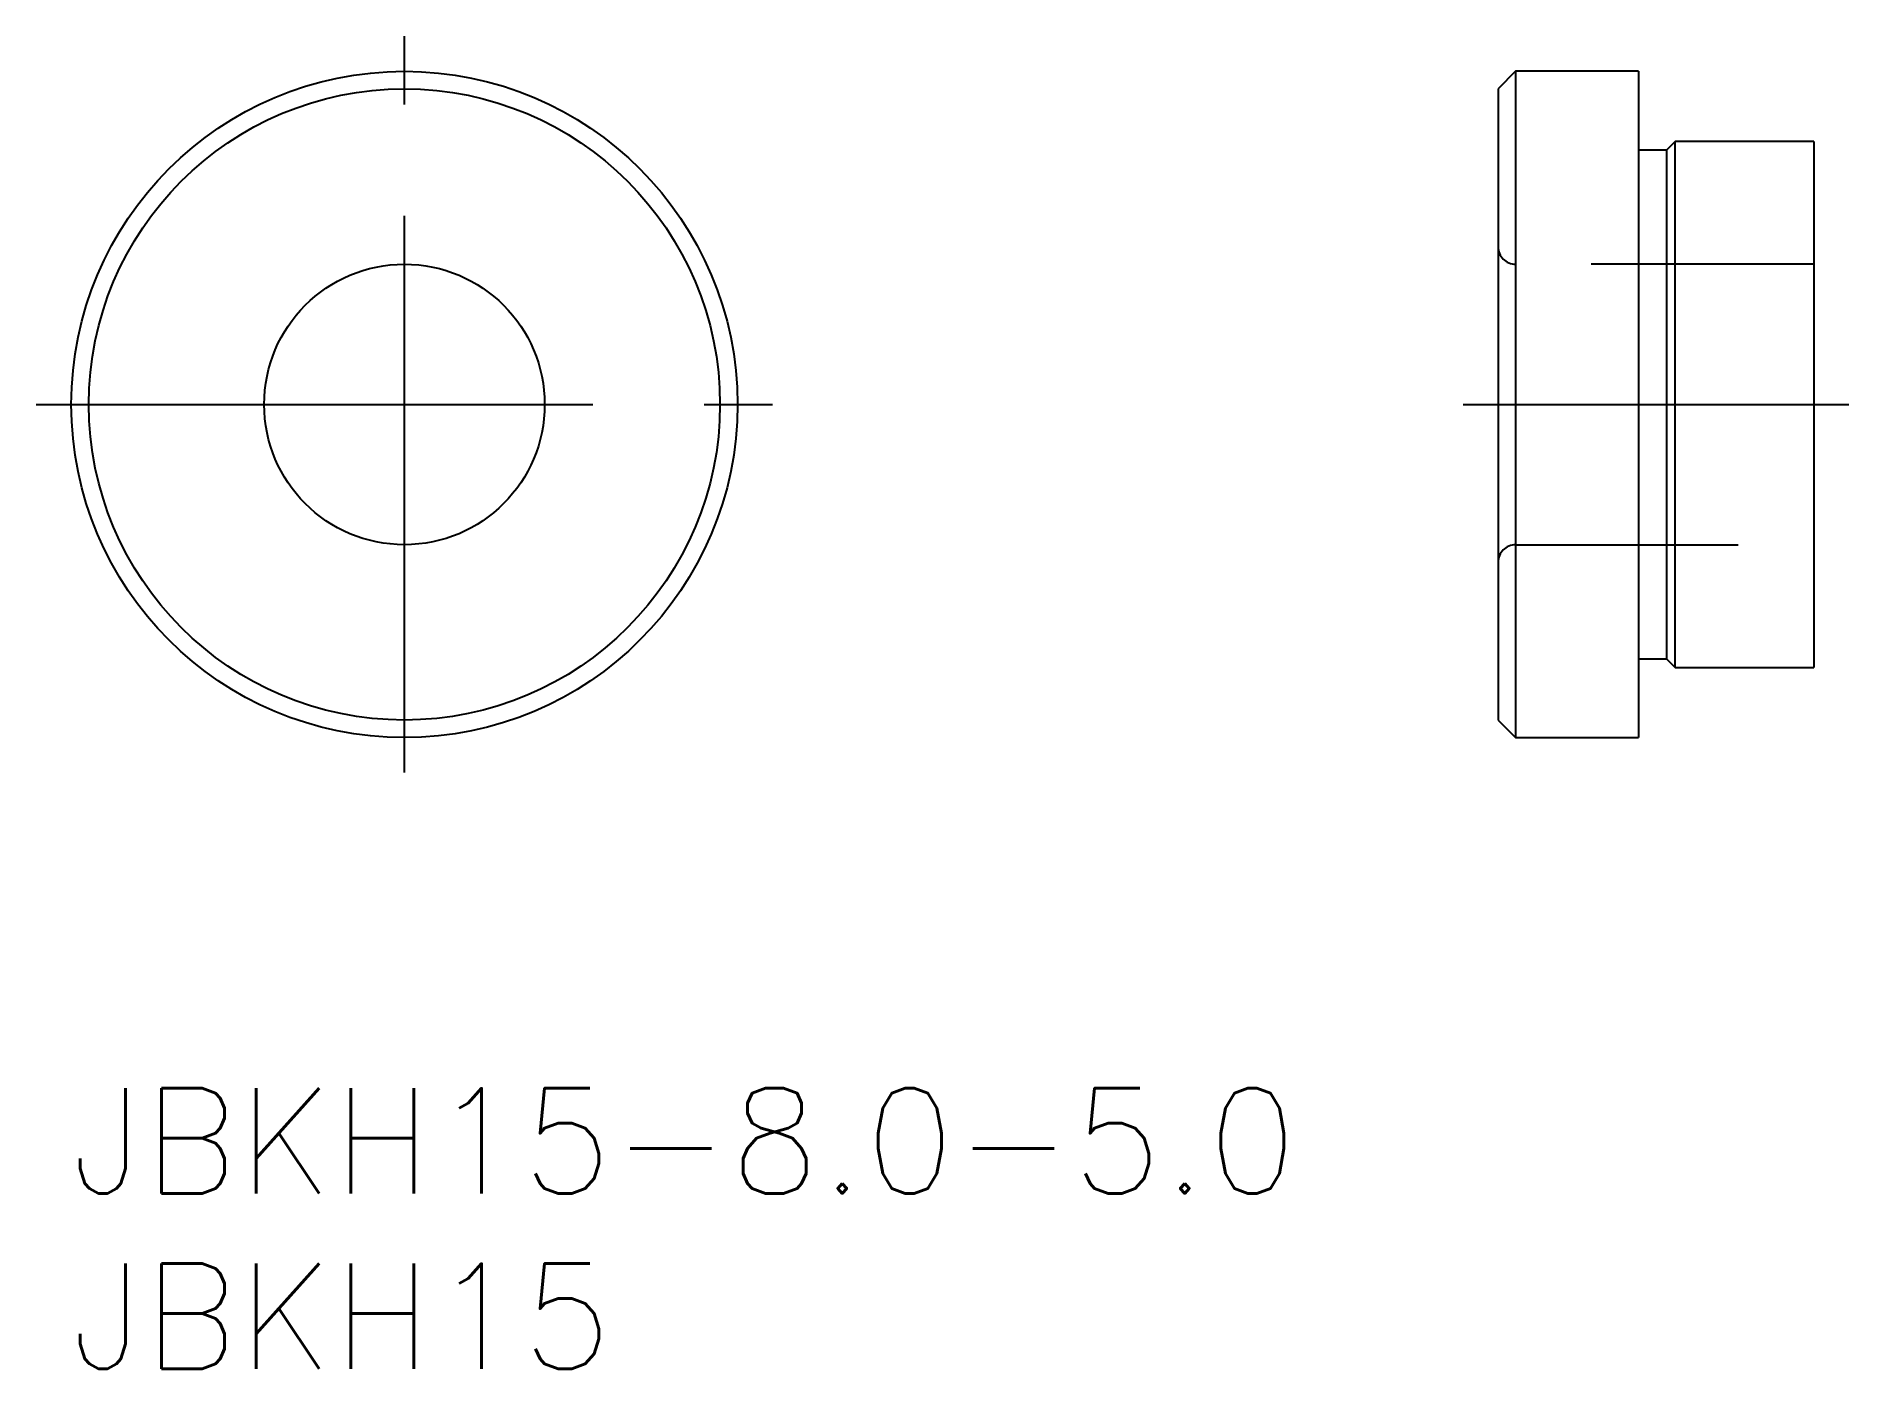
# Model space of a CAD drawing. Extents: x -1 to 50.7, y -8 to 30.
import ezdxf

# ---------------------------------------------------------------- set-up
doc = ezdxf.new("R2010")
doc.units = 0
doc.header["$LTSCALE"] = 0.5
doc.linetypes.add('CENTER', pattern=[50.8, 31.75, -6.35, 6.35, -6.35])
doc.linetypes.add('DASHED', pattern=[19.05, 12.7, -6.35])
for name, color, linetype in [('MSM_CENTER', 1, 'CENTER'), ('MSM_CONTINUOUS', 7, 'CONTINUOUS'), ('MSM_DASHED', 4, 'DASHED'), ('MSM_PART_NUMBER', 7, 'CONTINUOUS')]:
    doc.layers.add(name, color=color, linetype=linetype)
doc.styles.get("Standard").update_dxf_attribs({"font": 'txt.shx', "height": 1, "bigfont": 'bigfont.shx'})

# ---------------------------------------------------------------- blocks, each defined once
blk = doc.blocks.new('*U15')
at = {"layer": 'MSM_PART_NUMBER'}
blk.add_text('JBKH15-8.0-5.0', height=3, dxfattribs=at).set_placement((0, -3))
blk = doc.blocks.new('*U16')
at = {"layer": 'MSM_PART_NUMBER'}
blk.add_text('JBKH15', height=3, dxfattribs=at).set_placement((0, -8))

msp = doc.modelspace()

# ---------------------------------------------------------------- linework, layer by layer
at = {"layer": 'MSM_CENTER'}
for p, q in [((9.5, 9), (9.5, 30)), ((-1, 19.5), (20, 19.5)), ((39.693, 19.5), (50.693, 19.5))]:
    msp.add_line(p, q, dxfattribs=at)
at = {"layer": 'MSM_CONTINUOUS'}
for p, q in [((41.193, 29), (40.693, 28.5)), ((44.693, 29), (41.193, 29)), ((41.193, 29), (41.193, 10)), ((44.693, 29), (44.693, 10)), ((40.693, 28.5), (40.693, 10.5)), ((45.743, 27), (45.493, 26.75)), ((49.693, 27), (45.743, 27)), ((45.743, 12), (45.743, 27)), ((49.693, 27), (49.693, 12)), ((45.493, 26.75), (44.693, 26.75)), ((45.493, 26.75), (45.493, 12.25)), ((44.693, 12.25), (45.493, 12.25)), ((45.493, 12.25), (45.743, 12)), ((45.743, 12), (49.693, 12)), ((40.693, 10.5), (41.193, 10)), ((41.193, 10), (44.693, 10))]:
    msp.add_line(p, q, dxfattribs=at)
for radius in [9.5, 9, 4]:
    msp.add_circle((9.5, 19.5), radius, dxfattribs=at)
at = {"layer": 'MSM_DASHED'}
for p, q in [((49.693, 23.5), (41.193, 23.5)), ((41.193, 15.5), (49.693, 15.5))]:
    msp.add_line(p, q, dxfattribs=at)
for centre, start, end in [((41.193, 24), 180, 270), ((41.193, 15), 90, 180)]:
    msp.add_arc(centre, 0.5, start, end, dxfattribs=at)

# ---------------------------------------------------------------- block references
at = {"layer": 'MSM_CONTINUOUS'}
for name in ['*U15', '*U16']:
    msp.add_blockref(name, (0, 0), dxfattribs=at)

doc.saveas('drawing.dxf')
